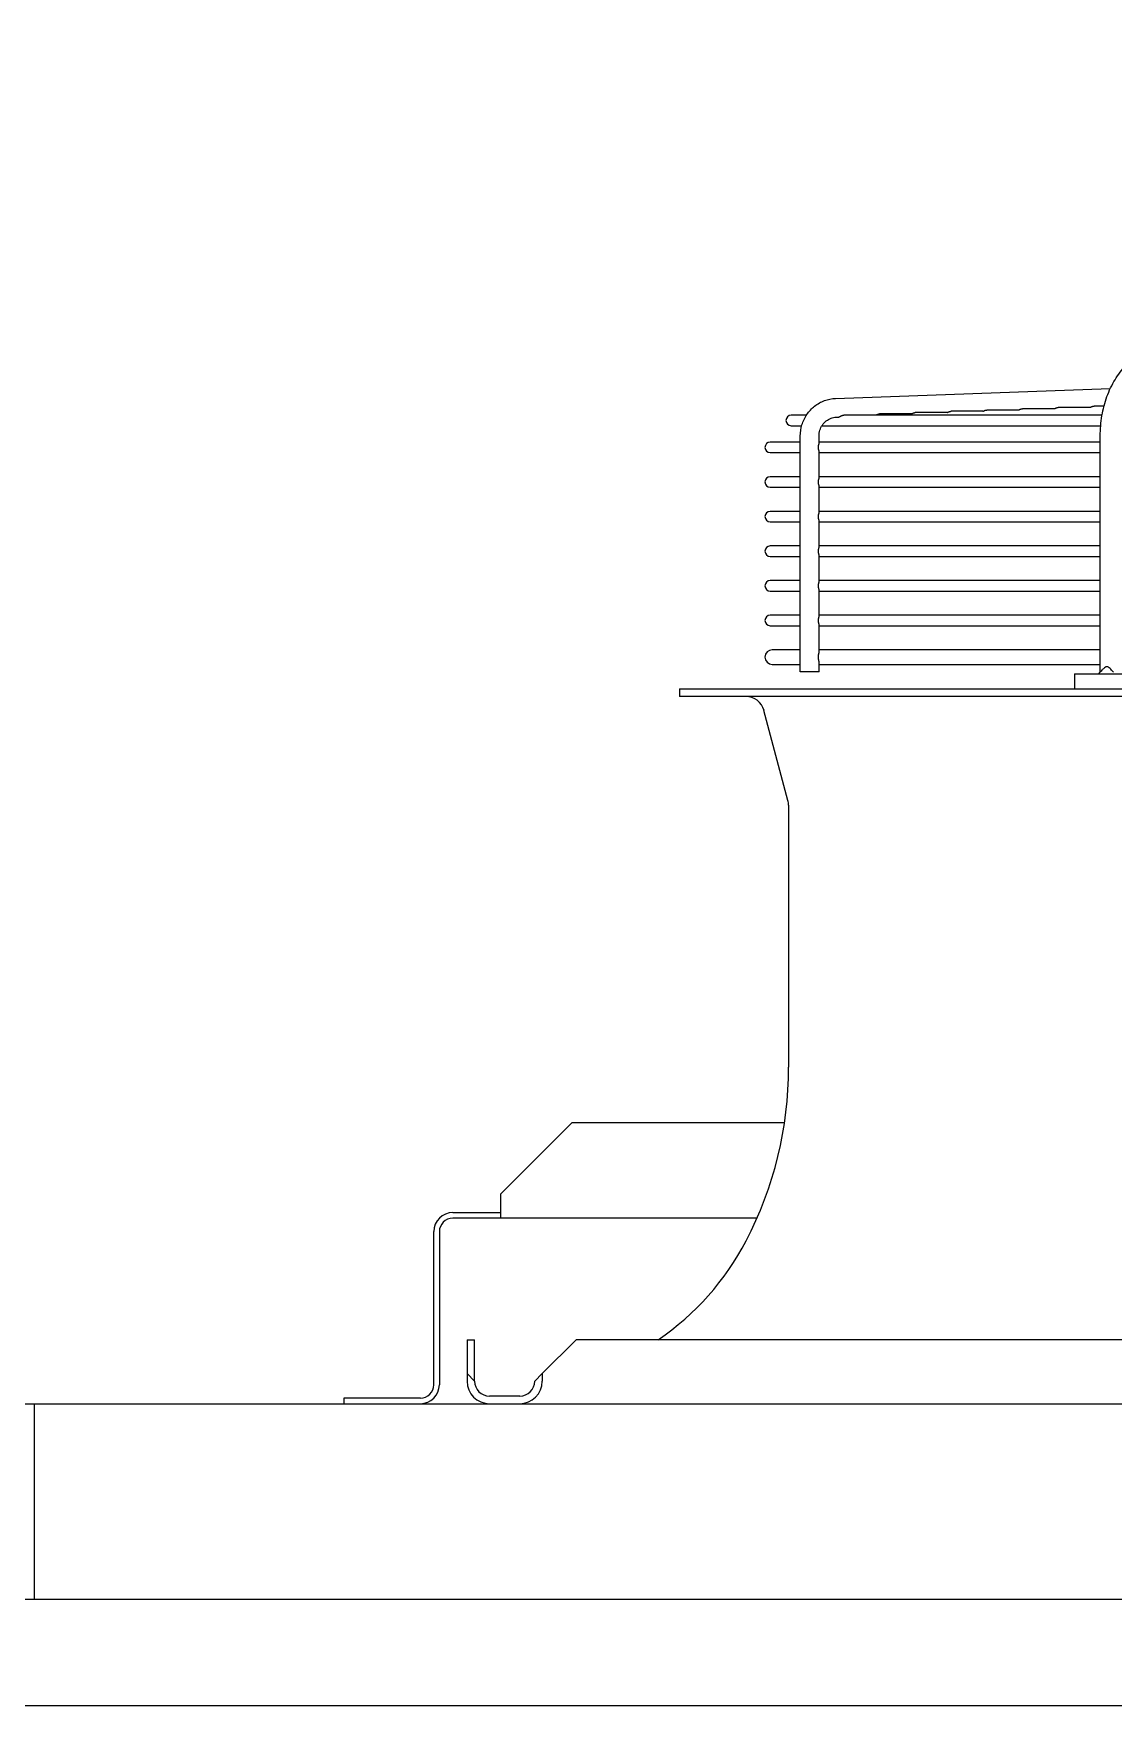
# Model space of a CAD drawing. Header units: millimetres. Extents: x 16950 to 32328, y 19251 to 29476.
# Drawn here: x 17299.05 to 17310.36, y 19593.38 to 19610.88 of the extents above; entities that cross this region are included whole.
import ezdxf

# ---------------------------------------------------------------- set-up
doc = ezdxf.new("R2010")
doc.units = ezdxf.units.MM
doc.header["$LTSCALE"] = 5
doc.layers.add('UNIT', color=6, linetype='Continuous')
doc.styles.add('SUBMITTAL', font='romans.shx', dxfattribs={"width": 0.75})
doc.dimstyles.new('SUBMITTAL', dxfattribs={"dimtxt": 0.09375, "dimasz": 0.09375, "dimexe": 0.03125, "dimexo": 0.0625, "dimgap": 0.0625, "dimtad": 0, "dimdec": 4, "dimzin": 4, "dimdsep": 46, "dimlunit": 4, "dimtxsty": 'SUBMITTAL', "dimcen": 0.09375, "dimclre": 6, "dimadec": 0, "dimazin": 0, "dimtfac": 1, "dimtdec": 0, "dimtofl": 0, "dimtmove": 0, "dimatfit": 3, "dimfxl": 0, "dimfrac": 2, "dimtolj": 1, "dimtzin": 4, "dimarcsym": 0})

msp = doc.modelspace()

# ---------------------------------------------------------------- linework, layer by layer
at = {"layer": 'UNIT'}
for p, q in [((17307.451, 19607.0623), (17310.3262, 19607.1663)), ((17310.1152, 19606.9679), (17309.7818, 19606.9679)), ((17310.2603, 19606.9814), (17310.156, 19606.9814)), ((17307.1451, 19606.8869), (17306.9865, 19606.8869)), ((17307.4581, 19606.8656), (17307.4803, 19606.8664)), ((17310.2398, 19606.8869), (17307.5367, 19606.8869)), ((17308.2443, 19606.9004), (17307.9109, 19606.9004)), ((17308.6185, 19606.9139), (17308.2851, 19606.9139)), ((17308.9927, 19606.9274), (17308.6593, 19606.9274)), ((17309.3669, 19606.9409), (17309.0335, 19606.9409)), ((17309.7411, 19606.9544), (17309.4076, 19606.9544)), ((17306.9865, 19606.7767), (17307.0955, 19606.7767)), ((17307.0808, 19604.1995), (17307.0808, 19606.6689)), ((17307.2777, 19606.589), (17307.2777, 19606.6689)), ((17307.3082, 19606.7767), (17310.2255, 19606.7767)), ((17310.2209, 19604.1995), (17310.2209, 19606.6689)), ((17307.0808, 19606.605), (17306.7661, 19606.605)), ((17306.7661, 19606.4948), (17307.0808, 19606.4948)), ((17310.2209, 19606.605), (17307.2777, 19606.605)), ((17307.2777, 19606.2268), (17307.2777, 19606.5107)), ((17307.2777, 19606.4948), (17310.2209, 19606.4948)), ((17307.0808, 19606.2428), (17306.7661, 19606.2428)), ((17306.7661, 19606.1326), (17307.0808, 19606.1326)), ((17310.2209, 19606.2428), (17307.2777, 19606.2428)), ((17307.2777, 19605.8646), (17307.2777, 19606.1485)), ((17307.2777, 19606.1326), (17310.2209, 19606.1326)), ((17307.0808, 19605.8806), (17306.7661, 19605.8806)), ((17306.7661, 19605.7704), (17307.0808, 19605.7704)), ((17310.2209, 19605.8806), (17307.2777, 19605.8806)), ((17307.2777, 19605.5024), (17307.2777, 19605.7863)), ((17307.2777, 19605.7704), (17310.2209, 19605.7704)), ((17307.0808, 19605.5184), (17306.7661, 19605.5184)), ((17306.7661, 19605.4081), (17307.0808, 19605.4081)), ((17310.2209, 19605.5184), (17307.2777, 19605.5184)), ((17307.2777, 19605.1402), (17307.2777, 19605.4241)), ((17307.2777, 19605.4081), (17310.2209, 19605.4081)), ((17307.0808, 19605.1562), (17306.7661, 19605.1562)), ((17306.7661, 19605.0459), (17307.0808, 19605.0459)), ((17310.2209, 19605.1562), (17307.2777, 19605.1562)), ((17307.2777, 19604.778), (17307.2777, 19605.0619)), ((17307.2777, 19605.0459), (17310.2209, 19605.0459)), ((17307.0808, 19604.794), (17306.7661, 19604.794)), ((17306.7661, 19604.6837), (17307.0808, 19604.6837)), ((17310.2209, 19604.794), (17307.2777, 19604.794)), ((17307.2777, 19604.4023), (17307.2777, 19604.6997)), ((17307.2777, 19604.6837), (17310.2209, 19604.6837)), ((17307.0808, 19604.4318), (17306.7877, 19604.4318)), ((17310.2209, 19604.4318), (17307.2777, 19604.4318)), ((17306.7877, 19604.2782), (17307.0808, 19604.2782)), ((17307.2777, 19604.1995), (17307.0808, 19604.1995)), ((17307.2777, 19604.1995), (17307.2777, 19604.3077)), ((17307.2777, 19604.2782), (17310.2209, 19604.2782)), ((17309.951, 19604.1798), (17312.1782, 19604.1798)), ((17309.951, 19604.1798), (17309.951, 19604.0223)), ((17305.8172, 19604.0223), (17339.5574, 19604.0223)), ((17305.8172, 19604.0223), (17305.8172, 19603.9436)), ((17339.5574, 19603.9436), (17305.8172, 19603.9436)), ((17306.9523, 19602.8558), (17306.7012, 19603.7974)), ((17306.959, 19602.8051), (17306.959, 19600.0641)), ((17303.9443, 19598.734), (17304.6943, 19599.484)), ((17304.6943, 19599.484), (17306.916, 19599.484)), ((17303.9443, 19598.734), (17303.9443, 19598.484)), ((17303.4443, 19598.542), (17303.9443, 19598.542)), ((17306.628, 19598.484), (17303.4443, 19598.484)), ((17303.2453, 19596.741), (17303.2453, 19598.343)), ((17303.3033, 19598.343), (17303.3033, 19596.741)), ((17303.5928, 19597.2113), (17303.6716, 19597.2113)), ((17303.5928, 19597.2113), (17303.5928, 19596.7782)), ((17303.6716, 19596.7782), (17303.6716, 19597.2113)), ((17304.3802, 19596.857), (17304.7346, 19597.2113)), ((17340.6401, 19597.2113), (17304.7346, 19597.2113)), ((17303.5928, 19596.857), (17303.6716, 19596.7782)), ((17304.3802, 19596.857), (17304.3015, 19596.7782)), ((17304.3802, 19596.857), (17304.3802, 19596.7782)), ((17251.8123, 19596.542), (17393.5423, 19596.542)), ((17299.0623, 19596.542), (17299.0623, 19594.4924)), ((17303.1043, 19596.6), (17302.3033, 19596.6)), ((17302.3033, 19596.6), (17302.3033, 19596.542)), ((17304.144, 19596.6207), (17303.8291, 19596.6207)), ((17393.5423, 19594.4924), (17251.8123, 19594.4924)), ((17256.0623, 19593.3829), (17389.3064, 19593.3829))]:
    msp.add_line(p, q, dxfattribs=at)
for centre, radius, start, end in [((17306.9865, 19606.8318), 0.0551, 90, 270), ((17306.7661, 19606.5499), 0.0551, 90, 270), ((17306.7661, 19606.1877), 0.0551, 90, 270), ((17306.7661, 19605.8255), 0.0551, 90, 270), ((17306.7661, 19605.4633), 0.0551, 90, 270), ((17306.7661, 19605.1011), 0.0551, 90, 270), ((17306.7661, 19604.7389), 0.0551, 90, 270), ((17306.7877, 19604.355), 0.0768, 90, 270), ((17306.511, 19603.7467), 0.1969, 14.93142, 90), ((17306.7621, 19602.8051), 0.1969, 0, 14.93142), ((17303.022, 19600.0641), 3.937, 332.49816, 0), ((17303.4443, 19598.343), 0.199, 90, 180), ((17303.4443, 19598.343), 0.141, 90, 180), ((17303.9998, 19599.5551), 2.8346, 304.22448, 332.49816), ((17303.1043, 19596.741), 0.141, 270, 0), ((17303.1043, 19596.741), 0.199, 270, 0), ((17303.8291, 19596.7782), 0.2362, 180, 270), ((17303.8291, 19596.7782), 0.1575, 180, 270), ((17304.144, 19596.7782), 0.1575, 270, 0), ((17304.144, 19596.7782), 0.2362, 270, 0)]:
    msp.add_arc(centre, radius, start, end, dxfattribs=at)
for points, knots in [([(17310.2209, 19606.6689), (17310.2209, 19606.7044), (17310.2224, 19606.7403), (17310.2254, 19606.7757), (17310.2284, 19606.8112), (17310.2328, 19606.8461), (17310.2387, 19606.8808), (17310.2446, 19606.9154), (17310.252, 19606.9498), (17310.2608, 19606.9833), (17310.2695, 19607.0167), (17310.2796, 19607.0493), (17310.2911, 19607.081), (17310.3026, 19607.1128), (17310.3155, 19607.1438), (17310.3295, 19607.1734), (17310.3436, 19607.203), (17310.3588, 19607.2313), (17310.3752, 19607.2583), (17310.3916, 19607.2854), (17310.4093, 19607.3112), (17310.4278, 19607.3354), (17310.4464, 19607.3595), (17310.4659, 19607.382), (17310.4863, 19607.4029), (17310.5068, 19607.4237), (17310.5282, 19607.443), (17310.5502, 19607.4603), (17310.5723, 19607.4777), (17310.5949, 19607.4931), (17310.6183, 19607.5066), (17310.6416, 19607.5201), (17310.6656, 19607.5318), (17310.6899, 19607.5413), (17310.7142, 19607.5509), (17310.7387, 19607.5583), (17310.7637, 19607.5638), (17310.7886, 19607.5692), (17310.8139, 19607.5726), (17310.8391, 19607.5738)], [0, 0, 0, 0, 0.076921, 0.076921, 0.076921, 0.1538421, 0.1538421, 0.1538421, 0.2307631, 0.2307631, 0.2307631, 0.3076842, 0.3076842, 0.3076842, 0.3846052, 0.3846052, 0.3846052, 0.4615263, 0.4615263, 0.4615263, 0.5384473, 0.5384473, 0.5384473, 0.6153684, 0.6153684, 0.6153684, 0.6922894, 0.6922894, 0.6922894, 0.7692105, 0.7692105, 0.7692105, 0.8461315, 0.8461315, 0.8461315, 0.9230526, 0.9230526, 0.9230526, 1, 1, 1, 1]), ([(17307.0808, 19606.6689), (17307.0808, 19606.7088), (17307.0868, 19606.7488), (17307.1102, 19606.8252), (17307.1276, 19606.8616), (17307.1725, 19606.9274), (17307.2, 19606.9569), (17307.2625, 19607.006), (17307.2975, 19607.0256), (17307.372, 19607.0531), (17307.4114, 19607.0609), (17307.451, 19607.0623)], [1.5707963, 1.5707963, 1.5707963, 1.5707963, 1.8779743, 1.8779743, 2.1851522, 2.1851522, 2.4923302, 2.4923302, 2.7995081, 2.7995081, 3.1066861, 3.1066861, 3.1066861, 3.1066861]), ([(17309.7411, 19606.9544), (17309.7417, 19606.9548), (17309.7424, 19606.9552), (17309.7431, 19606.9556), (17309.744, 19606.9561), (17309.745, 19606.9566), (17309.7459, 19606.9571), (17309.7468, 19606.9576), (17309.7478, 19606.9581), (17309.7487, 19606.9586), (17309.7497, 19606.9591), (17309.7507, 19606.9596), (17309.7516, 19606.9601), (17309.7526, 19606.9605), (17309.7536, 19606.961), (17309.7546, 19606.9614), (17309.7556, 19606.9619), (17309.7566, 19606.9623), (17309.7575, 19606.9627), (17309.7585, 19606.9631), (17309.7595, 19606.9635), (17309.7605, 19606.9639), (17309.7615, 19606.9642), (17309.7625, 19606.9646), (17309.7636, 19606.9649), (17309.7646, 19606.9652), (17309.7656, 19606.9655), (17309.7666, 19606.9658), (17309.7676, 19606.966), (17309.7686, 19606.9663), (17309.7696, 19606.9665), (17309.7706, 19606.9667), (17309.7716, 19606.9669), (17309.7726, 19606.9671), (17309.7736, 19606.9673), (17309.7746, 19606.9674), (17309.7756, 19606.9675), (17309.7766, 19606.9677), (17309.7776, 19606.9677), (17309.7785, 19606.9678), (17309.7795, 19606.9679), (17309.7805, 19606.9679), (17309.7814, 19606.9679), (17309.7816, 19606.9679), (17309.7817, 19606.9679), (17309.7818, 19606.9679)], [0.17654387, 0.17654387, 0.17654387, 0.17654387, 0.19512195, 0.19512195, 0.19512195, 0.2195122, 0.2195122, 0.2195122, 0.24390244, 0.24390244, 0.24390244, 0.26829268, 0.26829268, 0.26829268, 0.29268293, 0.29268293, 0.29268293, 0.31707317, 0.31707317, 0.31707317, 0.34146341, 0.34146341, 0.34146341, 0.36585366, 0.36585366, 0.36585366, 0.3902439, 0.3902439, 0.3902439, 0.41463415, 0.41463415, 0.41463415, 0.43902439, 0.43902439, 0.43902439, 0.46341463, 0.46341463, 0.46341463, 0.48780488, 0.48780488, 0.48780488, 0.51219512, 0.51219512, 0.51219512, 0.51558176, 0.51558176, 0.51558176, 0.51558176]), ([(17310.1152, 19606.9679), (17310.1159, 19606.9683), (17310.1166, 19606.9687), (17310.1173, 19606.9691), (17310.1183, 19606.9696), (17310.1192, 19606.9701), (17310.1201, 19606.9706), (17310.1211, 19606.9711), (17310.122, 19606.9716), (17310.123, 19606.9721), (17310.1239, 19606.9726), (17310.1249, 19606.9731), (17310.1259, 19606.9736), (17310.1268, 19606.9741), (17310.1278, 19606.9745), (17310.1288, 19606.975), (17310.1298, 19606.9754), (17310.1308, 19606.9758), (17310.1318, 19606.9762), (17310.1328, 19606.9766), (17310.1337, 19606.977), (17310.1348, 19606.9774), (17310.1358, 19606.9777), (17310.1368, 19606.9781), (17310.1378, 19606.9784), (17310.1388, 19606.9787), (17310.1398, 19606.979), (17310.1408, 19606.9793), (17310.1418, 19606.9795), (17310.1428, 19606.9798), (17310.1438, 19606.98), (17310.1448, 19606.9802), (17310.1458, 19606.9804), (17310.1468, 19606.9806), (17310.1478, 19606.9808), (17310.1488, 19606.9809), (17310.1498, 19606.981), (17310.1508, 19606.9811), (17310.1518, 19606.9812), (17310.1527, 19606.9813), (17310.1537, 19606.9814), (17310.1547, 19606.9814), (17310.1556, 19606.9814), (17310.1558, 19606.9814), (17310.1559, 19606.9814), (17310.156, 19606.9814)], [0.1761954, 0.1761954, 0.1761954, 0.1761954, 0.19512195, 0.19512195, 0.19512195, 0.2195122, 0.2195122, 0.2195122, 0.24390244, 0.24390244, 0.24390244, 0.26829268, 0.26829268, 0.26829268, 0.29268293, 0.29268293, 0.29268293, 0.31707317, 0.31707317, 0.31707317, 0.34146341, 0.34146341, 0.34146341, 0.36585366, 0.36585366, 0.36585366, 0.3902439, 0.3902439, 0.3902439, 0.41463415, 0.41463415, 0.41463415, 0.43902439, 0.43902439, 0.43902439, 0.46341463, 0.46341463, 0.46341463, 0.48780488, 0.48780488, 0.48780488, 0.51219512, 0.51219512, 0.51219512, 0.51559553, 0.51559553, 0.51559553, 0.51559553]), ([(17307.2777, 19606.6689), (17307.2777, 19606.6894), (17307.2808, 19606.7098), (17307.2927, 19606.7488), (17307.3015, 19606.7672), (17307.324, 19606.8001), (17307.3376, 19606.8147), (17307.3681, 19606.8387), (17307.385, 19606.8481), (17307.4206, 19606.8612), (17307.4393, 19606.8649), (17307.4581, 19606.8656)], [1.5707963, 1.5707963, 1.5707963, 1.5707963, 1.8779743, 1.8779743, 2.1851522, 2.1851522, 2.4923302, 2.4923302, 2.7995081, 2.7995081, 3.1066861, 3.1066861, 3.1066861, 3.1066861]), ([(17307.4803, 19606.8664), (17307.4805, 19606.8664), (17307.4806, 19606.8664), (17307.4808, 19606.8664), (17307.4811, 19606.8665), (17307.4813, 19606.8665), (17307.4816, 19606.8666), (17307.4822, 19606.8667), (17307.4828, 19606.8668), (17307.4834, 19606.867), (17307.4841, 19606.8672), (17307.4847, 19606.8675), (17307.4854, 19606.8678), (17307.4861, 19606.8681), (17307.4869, 19606.8684), (17307.4876, 19606.8688), (17307.4884, 19606.8692), (17307.4892, 19606.8696), (17307.49, 19606.8701), (17307.4908, 19606.8705), (17307.4916, 19606.871), (17307.4925, 19606.8715), (17307.4933, 19606.8719), (17307.4942, 19606.8724), (17307.4951, 19606.8729), (17307.496, 19606.8735), (17307.4969, 19606.874), (17307.4978, 19606.8745), (17307.4987, 19606.875), (17307.4997, 19606.8755), (17307.5006, 19606.876), (17307.5015, 19606.8766), (17307.5025, 19606.8771), (17307.5035, 19606.8776), (17307.5044, 19606.8781), (17307.5054, 19606.8786), (17307.5064, 19606.879), (17307.5073, 19606.8795), (17307.5083, 19606.88), (17307.5093, 19606.8804), (17307.5103, 19606.8809), (17307.5113, 19606.8813), (17307.5123, 19606.8817), (17307.5133, 19606.8821), (17307.5143, 19606.8825), (17307.5153, 19606.8829), (17307.5163, 19606.8832), (17307.5173, 19606.8836), (17307.5183, 19606.8839), (17307.5193, 19606.8842), (17307.5203, 19606.8845), (17307.5214, 19606.8848), (17307.5224, 19606.8851), (17307.5234, 19606.8853), (17307.5244, 19606.8855), (17307.5254, 19606.8858), (17307.5264, 19606.886), (17307.5274, 19606.8861), (17307.5284, 19606.8863), (17307.5294, 19606.8864), (17307.5304, 19606.8866), (17307.5314, 19606.8867), (17307.5324, 19606.8868), (17307.5334, 19606.8868), (17307.5344, 19606.8869), (17307.5353, 19606.8869), (17307.5363, 19606.8869), (17307.5364, 19606.8869), (17307.5366, 19606.8869), (17307.5367, 19606.8869)], [0.00401292, 0.00401292, 0.00401292, 0.00401292, 0.01219512, 0.01219512, 0.01219512, 0.02439024, 0.02439024, 0.02439024, 0.04878049, 0.04878049, 0.04878049, 0.07317073, 0.07317073, 0.07317073, 0.09756098, 0.09756098, 0.09756098, 0.12195122, 0.12195122, 0.12195122, 0.14634146, 0.14634146, 0.14634146, 0.17073171, 0.17073171, 0.17073171, 0.19512195, 0.19512195, 0.19512195, 0.2195122, 0.2195122, 0.2195122, 0.24390244, 0.24390244, 0.24390244, 0.26829268, 0.26829268, 0.26829268, 0.29268293, 0.29268293, 0.29268293, 0.31707317, 0.31707317, 0.31707317, 0.34146341, 0.34146341, 0.34146341, 0.36585366, 0.36585366, 0.36585366, 0.3902439, 0.3902439, 0.3902439, 0.41463415, 0.41463415, 0.41463415, 0.43902439, 0.43902439, 0.43902439, 0.46341463, 0.46341463, 0.46341463, 0.48780488, 0.48780488, 0.48780488, 0.51219512, 0.51219512, 0.51219512, 0.51549915, 0.51549915, 0.51549915, 0.51549915]), ([(17307.8702, 19606.8869), (17307.8708, 19606.8873), (17307.8714, 19606.8876), (17307.872, 19606.888), (17307.8729, 19606.8885), (17307.8739, 19606.889), (17307.8748, 19606.8896), (17307.8758, 19606.8901), (17307.8767, 19606.8906), (17307.8777, 19606.8911), (17307.8786, 19606.8916), (17307.8796, 19606.8921), (17307.8806, 19606.8925), (17307.8815, 19606.893), (17307.8825, 19606.8935), (17307.8835, 19606.8939), (17307.8845, 19606.8944), (17307.8855, 19606.8948), (17307.8865, 19606.8952), (17307.8875, 19606.8956), (17307.8885, 19606.896), (17307.8895, 19606.8964), (17307.8905, 19606.8967), (17307.8915, 19606.8971), (17307.8925, 19606.8974), (17307.8935, 19606.8977), (17307.8945, 19606.898), (17307.8956, 19606.8983), (17307.8966, 19606.8986), (17307.8976, 19606.8988), (17307.8986, 19606.899), (17307.8996, 19606.8993), (17307.9006, 19606.8995), (17307.9016, 19606.8996), (17307.9026, 19606.8998), (17307.9036, 19606.8999), (17307.9046, 19606.9001), (17307.9056, 19606.9002), (17307.9066, 19606.9003), (17307.9076, 19606.9003), (17307.9085, 19606.9004), (17307.9095, 19606.9004), (17307.9105, 19606.9004), (17307.9106, 19606.9004), (17307.9107, 19606.9004), (17307.9109, 19606.9004)], [0.1782737, 0.1782737, 0.1782737, 0.1782737, 0.19512195, 0.19512195, 0.19512195, 0.2195122, 0.2195122, 0.2195122, 0.24390244, 0.24390244, 0.24390244, 0.26829268, 0.26829268, 0.26829268, 0.29268293, 0.29268293, 0.29268293, 0.31707317, 0.31707317, 0.31707317, 0.34146341, 0.34146341, 0.34146341, 0.36585366, 0.36585366, 0.36585366, 0.3902439, 0.3902439, 0.3902439, 0.41463415, 0.41463415, 0.41463415, 0.43902439, 0.43902439, 0.43902439, 0.46341463, 0.46341463, 0.46341463, 0.48780488, 0.48780488, 0.48780488, 0.51219512, 0.51219512, 0.51219512, 0.5155129, 0.5155129, 0.5155129, 0.5155129]), ([(17308.2443, 19606.9004), (17308.245, 19606.9008), (17308.2456, 19606.9012), (17308.2462, 19606.9015), (17308.2472, 19606.902), (17308.2481, 19606.9026), (17308.249, 19606.9031), (17308.25, 19606.9036), (17308.2509, 19606.9041), (17308.2519, 19606.9046), (17308.2528, 19606.9051), (17308.2538, 19606.9056), (17308.2548, 19606.906), (17308.2558, 19606.9065), (17308.2567, 19606.907), (17308.2577, 19606.9074), (17308.2587, 19606.9079), (17308.2597, 19606.9083), (17308.2607, 19606.9087), (17308.2617, 19606.9091), (17308.2627, 19606.9095), (17308.2637, 19606.9099), (17308.2647, 19606.9102), (17308.2657, 19606.9106), (17308.2667, 19606.9109), (17308.2677, 19606.9112), (17308.2687, 19606.9115), (17308.2698, 19606.9118), (17308.2708, 19606.9121), (17308.2718, 19606.9123), (17308.2728, 19606.9125), (17308.2738, 19606.9128), (17308.2748, 19606.9129), (17308.2758, 19606.9131), (17308.2768, 19606.9133), (17308.2778, 19606.9134), (17308.2788, 19606.9136), (17308.2798, 19606.9137), (17308.2808, 19606.9138), (17308.2818, 19606.9138), (17308.2827, 19606.9139), (17308.2837, 19606.9139), (17308.2847, 19606.9139), (17308.2848, 19606.9139), (17308.2849, 19606.9139), (17308.2851, 19606.9139)], [0.17792949, 0.17792949, 0.17792949, 0.17792949, 0.19512195, 0.19512195, 0.19512195, 0.2195122, 0.2195122, 0.2195122, 0.24390244, 0.24390244, 0.24390244, 0.26829268, 0.26829268, 0.26829268, 0.29268293, 0.29268293, 0.29268293, 0.31707317, 0.31707317, 0.31707317, 0.34146341, 0.34146341, 0.34146341, 0.36585366, 0.36585366, 0.36585366, 0.3902439, 0.3902439, 0.3902439, 0.41463415, 0.41463415, 0.41463415, 0.43902439, 0.43902439, 0.43902439, 0.46341463, 0.46341463, 0.46341463, 0.48780488, 0.48780488, 0.48780488, 0.51219512, 0.51219512, 0.51219512, 0.51552666, 0.51552666, 0.51552666, 0.51552666]), ([(17308.6185, 19606.9139), (17308.6192, 19606.9143), (17308.6198, 19606.9147), (17308.6205, 19606.915), (17308.6214, 19606.9156), (17308.6223, 19606.9161), (17308.6233, 19606.9166), (17308.6242, 19606.9171), (17308.6251, 19606.9176), (17308.6261, 19606.9181), (17308.6271, 19606.9186), (17308.628, 19606.9191), (17308.629, 19606.9196), (17308.63, 19606.92), (17308.631, 19606.9205), (17308.6319, 19606.9209), (17308.6329, 19606.9214), (17308.6339, 19606.9218), (17308.6349, 19606.9222), (17308.6359, 19606.9226), (17308.6369, 19606.923), (17308.6379, 19606.9234), (17308.6389, 19606.9237), (17308.6399, 19606.9241), (17308.6409, 19606.9244), (17308.6419, 19606.9247), (17308.643, 19606.925), (17308.644, 19606.9253), (17308.645, 19606.9256), (17308.646, 19606.9258), (17308.647, 19606.926), (17308.648, 19606.9262), (17308.649, 19606.9264), (17308.65, 19606.9266), (17308.651, 19606.9268), (17308.652, 19606.9269), (17308.653, 19606.927), (17308.654, 19606.9272), (17308.655, 19606.9273), (17308.656, 19606.9273), (17308.6569, 19606.9274), (17308.6579, 19606.9274), (17308.6589, 19606.9274), (17308.659, 19606.9274), (17308.6591, 19606.9274), (17308.6593, 19606.9274)], [0.17758438, 0.17758438, 0.17758438, 0.17758438, 0.19512195, 0.19512195, 0.19512195, 0.2195122, 0.2195122, 0.2195122, 0.24390244, 0.24390244, 0.24390244, 0.26829268, 0.26829268, 0.26829268, 0.29268293, 0.29268293, 0.29268293, 0.31707317, 0.31707317, 0.31707317, 0.34146341, 0.34146341, 0.34146341, 0.36585366, 0.36585366, 0.36585366, 0.3902439, 0.3902439, 0.3902439, 0.41463415, 0.41463415, 0.41463415, 0.43902439, 0.43902439, 0.43902439, 0.46341463, 0.46341463, 0.46341463, 0.48780488, 0.48780488, 0.48780488, 0.51219512, 0.51219512, 0.51219512, 0.51554043, 0.51554043, 0.51554043, 0.51554043]), ([(17308.9927, 19606.9274), (17308.9933, 19606.9278), (17308.994, 19606.9282), (17308.9947, 19606.9286), (17308.9956, 19606.9291), (17308.9965, 19606.9296), (17308.9975, 19606.9301), (17308.9984, 19606.9306), (17308.9994, 19606.9311), (17309.0003, 19606.9316), (17309.0013, 19606.9321), (17309.0022, 19606.9326), (17309.0032, 19606.9331), (17309.0042, 19606.9335), (17309.0052, 19606.934), (17309.0062, 19606.9344), (17309.0071, 19606.9349), (17309.0081, 19606.9353), (17309.0091, 19606.9357), (17309.0101, 19606.9361), (17309.0111, 19606.9365), (17309.0121, 19606.9369), (17309.0131, 19606.9372), (17309.0141, 19606.9376), (17309.0151, 19606.9379), (17309.0162, 19606.9382), (17309.0172, 19606.9385), (17309.0182, 19606.9388), (17309.0192, 19606.9391), (17309.0202, 19606.9393), (17309.0212, 19606.9395), (17309.0222, 19606.9397), (17309.0232, 19606.9399), (17309.0242, 19606.9401), (17309.0252, 19606.9403), (17309.0262, 19606.9404), (17309.0272, 19606.9405), (17309.0282, 19606.9407), (17309.0292, 19606.9407), (17309.0301, 19606.9408), (17309.0311, 19606.9409), (17309.0321, 19606.9409), (17309.0331, 19606.9409), (17309.0332, 19606.9409), (17309.0333, 19606.9409), (17309.0335, 19606.9409)], [0.17723839, 0.17723839, 0.17723839, 0.17723839, 0.19512195, 0.19512195, 0.19512195, 0.2195122, 0.2195122, 0.2195122, 0.24390244, 0.24390244, 0.24390244, 0.26829268, 0.26829268, 0.26829268, 0.29268293, 0.29268293, 0.29268293, 0.31707317, 0.31707317, 0.31707317, 0.34146341, 0.34146341, 0.34146341, 0.36585366, 0.36585366, 0.36585366, 0.3902439, 0.3902439, 0.3902439, 0.41463415, 0.41463415, 0.41463415, 0.43902439, 0.43902439, 0.43902439, 0.46341463, 0.46341463, 0.46341463, 0.48780488, 0.48780488, 0.48780488, 0.51219512, 0.51219512, 0.51219512, 0.5155542, 0.5155542, 0.5155542, 0.5155542]), ([(17309.3669, 19606.9409), (17309.3675, 19606.9413), (17309.3682, 19606.9417), (17309.3689, 19606.9421), (17309.3698, 19606.9426), (17309.3707, 19606.9431), (17309.3717, 19606.9436), (17309.3726, 19606.9441), (17309.3736, 19606.9446), (17309.3745, 19606.9451), (17309.3755, 19606.9456), (17309.3765, 19606.9461), (17309.3774, 19606.9466), (17309.3784, 19606.947), (17309.3794, 19606.9475), (17309.3804, 19606.9479), (17309.3814, 19606.9484), (17309.3823, 19606.9488), (17309.3833, 19606.9492), (17309.3843, 19606.9496), (17309.3853, 19606.95), (17309.3863, 19606.9504), (17309.3873, 19606.9507), (17309.3883, 19606.9511), (17309.3893, 19606.9514), (17309.3904, 19606.9517), (17309.3914, 19606.952), (17309.3924, 19606.9523), (17309.3934, 19606.9526), (17309.3944, 19606.9528), (17309.3954, 19606.953), (17309.3964, 19606.9532), (17309.3974, 19606.9534), (17309.3984, 19606.9536), (17309.3994, 19606.9538), (17309.4004, 19606.9539), (17309.4014, 19606.954), (17309.4024, 19606.9542), (17309.4034, 19606.9542), (17309.4043, 19606.9543), (17309.4053, 19606.9544), (17309.4063, 19606.9544), (17309.4072, 19606.9544), (17309.4074, 19606.9544), (17309.4075, 19606.9544), (17309.4076, 19606.9544)], [0.17689154, 0.17689154, 0.17689154, 0.17689154, 0.19512195, 0.19512195, 0.19512195, 0.2195122, 0.2195122, 0.2195122, 0.24390244, 0.24390244, 0.24390244, 0.26829268, 0.26829268, 0.26829268, 0.29268293, 0.29268293, 0.29268293, 0.31707317, 0.31707317, 0.31707317, 0.34146341, 0.34146341, 0.34146341, 0.36585366, 0.36585366, 0.36585366, 0.3902439, 0.3902439, 0.3902439, 0.41463415, 0.41463415, 0.41463415, 0.43902439, 0.43902439, 0.43902439, 0.46341463, 0.46341463, 0.46341463, 0.48780488, 0.48780488, 0.48780488, 0.51219512, 0.51219512, 0.51219512, 0.51556798, 0.51556798, 0.51556798, 0.51556798]), ([(17307.2707, 19606.5499), (17307.2707, 19606.5509), (17307.2707, 19606.5529), (17307.2709, 19606.5559), (17307.2711, 19606.5588), (17307.2714, 19606.5618), (17307.2719, 19606.5646), (17307.2724, 19606.5674), (17307.2729, 19606.5701), (17307.2736, 19606.5728), (17307.2742, 19606.5753), (17307.2749, 19606.5777), (17307.2756, 19606.58), (17307.2762, 19606.5821), (17307.2768, 19606.5841), (17307.2773, 19606.5859), (17307.2776, 19606.5875), (17307.2777, 19606.5885), (17307.2777, 19606.589), (17307.2777, 19606.589)], [0, 0, 0, 0, 0.04761905, 0.0952381, 0.14285714, 0.19047619, 0.23809524, 0.28571429, 0.33333333, 0.38095238, 0.42857143, 0.47619048, 0.52380952, 0.57142857, 0.61904762, 0.66666667, 0.71428571, 0.76190476, 0.76755733, 0.76755733, 0.76755733, 0.76755733]), ([(17307.2777, 19606.5107), (17307.2777, 19606.5108), (17307.2777, 19606.5113), (17307.2776, 19606.5122), (17307.2773, 19606.5138), (17307.2768, 19606.5156), (17307.2762, 19606.5176), (17307.2756, 19606.5198), (17307.2749, 19606.522), (17307.2742, 19606.5245), (17307.2736, 19606.527), (17307.2729, 19606.5296), (17307.2724, 19606.5323), (17307.2719, 19606.5351), (17307.2714, 19606.538), (17307.2711, 19606.5409), (17307.2709, 19606.5439), (17307.2707, 19606.5469), (17307.2707, 19606.5489), (17307.2707, 19606.5499)], [0.23243408, 0.23243408, 0.23243408, 0.23243408, 0.23809524, 0.28571429, 0.33333333, 0.38095238, 0.42857143, 0.47619048, 0.52380952, 0.57142857, 0.61904762, 0.66666667, 0.71428571, 0.76190476, 0.80952381, 0.85714286, 0.9047619, 0.95238095, 1, 1, 1, 1]), ([(17307.2707, 19606.1877), (17307.2707, 19606.1887), (17307.2707, 19606.1907), (17307.2709, 19606.1937), (17307.2711, 19606.1966), (17307.2714, 19606.1995), (17307.2719, 19606.2024), (17307.2724, 19606.2052), (17307.2729, 19606.2079), (17307.2736, 19606.2106), (17307.2742, 19606.2131), (17307.2749, 19606.2155), (17307.2756, 19606.2178), (17307.2762, 19606.2199), (17307.2768, 19606.2219), (17307.2773, 19606.2237), (17307.2776, 19606.2253), (17307.2777, 19606.2263), (17307.2777, 19606.2268), (17307.2777, 19606.2268)], [0, 0, 0, 0, 0.04761905, 0.0952381, 0.14285714, 0.19047619, 0.23809524, 0.28571429, 0.33333333, 0.38095238, 0.42857143, 0.47619048, 0.52380952, 0.57142857, 0.61904762, 0.66666667, 0.71428571, 0.76190476, 0.76755733, 0.76755733, 0.76755733, 0.76755733]), ([(17307.2777, 19606.1485), (17307.2777, 19606.1486), (17307.2777, 19606.1491), (17307.2776, 19606.15), (17307.2773, 19606.1516), (17307.2768, 19606.1534), (17307.2762, 19606.1554), (17307.2756, 19606.1576), (17307.2749, 19606.1598), (17307.2742, 19606.1623), (17307.2736, 19606.1648), (17307.2729, 19606.1674), (17307.2724, 19606.1701), (17307.2719, 19606.1729), (17307.2714, 19606.1758), (17307.2711, 19606.1787), (17307.2709, 19606.1817), (17307.2707, 19606.1847), (17307.2707, 19606.1867), (17307.2707, 19606.1877)], [0.23243408, 0.23243408, 0.23243408, 0.23243408, 0.23809524, 0.28571429, 0.33333333, 0.38095238, 0.42857143, 0.47619048, 0.52380952, 0.57142857, 0.61904762, 0.66666667, 0.71428571, 0.76190476, 0.80952381, 0.85714286, 0.9047619, 0.95238095, 1, 1, 1, 1]), ([(17307.2707, 19605.8255), (17307.2707, 19605.8265), (17307.2707, 19605.8285), (17307.2709, 19605.8315), (17307.2711, 19605.8344), (17307.2714, 19605.8373), (17307.2719, 19605.8402), (17307.2724, 19605.843), (17307.2729, 19605.8457), (17307.2736, 19605.8484), (17307.2742, 19605.8509), (17307.2749, 19605.8533), (17307.2756, 19605.8556), (17307.2762, 19605.8577), (17307.2768, 19605.8597), (17307.2773, 19605.8615), (17307.2776, 19605.8631), (17307.2777, 19605.8641), (17307.2777, 19605.8646), (17307.2777, 19605.8646)], [0, 0, 0, 0, 0.04761905, 0.0952381, 0.14285714, 0.19047619, 0.23809524, 0.28571429, 0.33333333, 0.38095238, 0.42857143, 0.47619048, 0.52380952, 0.57142857, 0.61904762, 0.66666667, 0.71428571, 0.76190476, 0.76755733, 0.76755733, 0.76755733, 0.76755733]), ([(17307.2777, 19605.7863), (17307.2777, 19605.7864), (17307.2777, 19605.7868), (17307.2776, 19605.7878), (17307.2773, 19605.7894), (17307.2768, 19605.7912), (17307.2762, 19605.7932), (17307.2756, 19605.7954), (17307.2749, 19605.7976), (17307.2742, 19605.8), (17307.2736, 19605.8026), (17307.2729, 19605.8052), (17307.2724, 19605.8079), (17307.2719, 19605.8107), (17307.2714, 19605.8136), (17307.2711, 19605.8165), (17307.2709, 19605.8195), (17307.2707, 19605.8225), (17307.2707, 19605.8245), (17307.2707, 19605.8255)], [0.23243408, 0.23243408, 0.23243408, 0.23243408, 0.23809524, 0.28571429, 0.33333333, 0.38095238, 0.42857143, 0.47619048, 0.52380952, 0.57142857, 0.61904762, 0.66666667, 0.71428571, 0.76190476, 0.80952381, 0.85714286, 0.9047619, 0.95238095, 1, 1, 1, 1]), ([(17307.2707, 19605.4633), (17307.2707, 19605.4643), (17307.2707, 19605.4663), (17307.2709, 19605.4693), (17307.2711, 19605.4722), (17307.2714, 19605.4751), (17307.2719, 19605.478), (17307.2724, 19605.4808), (17307.2729, 19605.4835), (17307.2736, 19605.4862), (17307.2742, 19605.4887), (17307.2749, 19605.4911), (17307.2756, 19605.4934), (17307.2762, 19605.4955), (17307.2768, 19605.4975), (17307.2773, 19605.4993), (17307.2776, 19605.5009), (17307.2777, 19605.5019), (17307.2777, 19605.5024), (17307.2777, 19605.5024)], [0, 0, 0, 0, 0.04761905, 0.0952381, 0.14285714, 0.19047619, 0.23809524, 0.28571429, 0.33333333, 0.38095238, 0.42857143, 0.47619048, 0.52380952, 0.57142857, 0.61904762, 0.66666667, 0.71428571, 0.76190476, 0.76755733, 0.76755733, 0.76755733, 0.76755733]), ([(17307.2777, 19605.4241), (17307.2777, 19605.4242), (17307.2777, 19605.4246), (17307.2776, 19605.4256), (17307.2773, 19605.4272), (17307.2768, 19605.429), (17307.2762, 19605.431), (17307.2756, 19605.4331), (17307.2749, 19605.4354), (17307.2742, 19605.4378), (17307.2736, 19605.4404), (17307.2729, 19605.443), (17307.2724, 19605.4457), (17307.2719, 19605.4485), (17307.2714, 19605.4514), (17307.2711, 19605.4543), (17307.2709, 19605.4573), (17307.2707, 19605.4603), (17307.2707, 19605.4623), (17307.2707, 19605.4633)], [0.23243408, 0.23243408, 0.23243408, 0.23243408, 0.23809524, 0.28571429, 0.33333333, 0.38095238, 0.42857143, 0.47619048, 0.52380952, 0.57142857, 0.61904762, 0.66666667, 0.71428571, 0.76190476, 0.80952381, 0.85714286, 0.9047619, 0.95238095, 1, 1, 1, 1]), ([(17307.2707, 19605.1011), (17307.2707, 19605.1021), (17307.2707, 19605.1041), (17307.2709, 19605.1071), (17307.2711, 19605.11), (17307.2714, 19605.1129), (17307.2719, 19605.1158), (17307.2724, 19605.1186), (17307.2729, 19605.1213), (17307.2736, 19605.1239), (17307.2742, 19605.1265), (17307.2749, 19605.1289), (17307.2756, 19605.1312), (17307.2762, 19605.1333), (17307.2768, 19605.1353), (17307.2773, 19605.1371), (17307.2776, 19605.1387), (17307.2777, 19605.1397), (17307.2777, 19605.1402), (17307.2777, 19605.1402)], [0, 0, 0, 0, 0.04761905, 0.0952381, 0.14285714, 0.19047619, 0.23809524, 0.28571429, 0.33333333, 0.38095238, 0.42857143, 0.47619048, 0.52380952, 0.57142857, 0.61904762, 0.66666667, 0.71428571, 0.76190476, 0.76755733, 0.76755733, 0.76755733, 0.76755733]), ([(17307.2777, 19605.0619), (17307.2777, 19605.062), (17307.2777, 19605.0624), (17307.2776, 19605.0634), (17307.2773, 19605.065), (17307.2768, 19605.0668), (17307.2762, 19605.0688), (17307.2756, 19605.0709), (17307.2749, 19605.0732), (17307.2742, 19605.0756), (17307.2736, 19605.0782), (17307.2729, 19605.0808), (17307.2724, 19605.0835), (17307.2719, 19605.0863), (17307.2714, 19605.0892), (17307.2711, 19605.0921), (17307.2709, 19605.0951), (17307.2707, 19605.0981), (17307.2707, 19605.1001), (17307.2707, 19605.1011)], [0.23243408, 0.23243408, 0.23243408, 0.23243408, 0.23809524, 0.28571429, 0.33333333, 0.38095238, 0.42857143, 0.47619048, 0.52380952, 0.57142857, 0.61904762, 0.66666667, 0.71428571, 0.76190476, 0.80952381, 0.85714286, 0.9047619, 0.95238095, 1, 1, 1, 1]), ([(17307.2707, 19604.7389), (17307.2707, 19604.7399), (17307.2707, 19604.7419), (17307.2709, 19604.7448), (17307.2711, 19604.7478), (17307.2714, 19604.7507), (17307.2719, 19604.7536), (17307.2724, 19604.7564), (17307.2729, 19604.7591), (17307.2736, 19604.7617), (17307.2742, 19604.7643), (17307.2749, 19604.7667), (17307.2756, 19604.769), (17307.2762, 19604.7711), (17307.2768, 19604.7731), (17307.2773, 19604.7749), (17307.2776, 19604.7765), (17307.2777, 19604.7775), (17307.2777, 19604.7779), (17307.2777, 19604.778)], [0, 0, 0, 0, 0.04761905, 0.0952381, 0.14285714, 0.19047619, 0.23809524, 0.28571429, 0.33333333, 0.38095238, 0.42857143, 0.47619048, 0.52380952, 0.57142857, 0.61904762, 0.66666667, 0.71428571, 0.76190476, 0.76755733, 0.76755733, 0.76755733, 0.76755733]), ([(17307.2777, 19604.6997), (17307.2777, 19604.6998), (17307.2777, 19604.7002), (17307.2776, 19604.7012), (17307.2773, 19604.7028), (17307.2768, 19604.7046), (17307.2762, 19604.7066), (17307.2756, 19604.7087), (17307.2749, 19604.711), (17307.2742, 19604.7134), (17307.2736, 19604.716), (17307.2729, 19604.7186), (17307.2724, 19604.7213), (17307.2719, 19604.7241), (17307.2714, 19604.727), (17307.2711, 19604.7299), (17307.2709, 19604.7329), (17307.2707, 19604.7359), (17307.2707, 19604.7379), (17307.2707, 19604.7389)], [0.23243408, 0.23243408, 0.23243408, 0.23243408, 0.23809524, 0.28571429, 0.33333333, 0.38095238, 0.42857143, 0.47619048, 0.52380952, 0.57142857, 0.61904762, 0.66666667, 0.71428571, 0.76190476, 0.80952381, 0.85714286, 0.9047619, 0.95238095, 1, 1, 1, 1]), ([(17307.2707, 19604.355), (17307.2707, 19604.3563), (17307.2707, 19604.3589), (17307.2709, 19604.3628), (17307.2712, 19604.3666), (17307.2716, 19604.3703), (17307.2721, 19604.3739), (17307.2727, 19604.3775), (17307.2733, 19604.3808), (17307.274, 19604.3841), (17307.2746, 19604.3871), (17307.2753, 19604.39), (17307.276, 19604.3927), (17307.2766, 19604.3952), (17307.2771, 19604.3974), (17307.2774, 19604.3995), (17307.2777, 19604.4011), (17307.2777, 19604.402), (17307.2777, 19604.4023)], [0, 0, 0, 0, 0.04761905, 0.0952381, 0.14285714, 0.19047619, 0.23809524, 0.28571429, 0.33333333, 0.38095238, 0.42857143, 0.47619048, 0.52380952, 0.57142857, 0.61904762, 0.66666667, 0.71428571, 0.74720176, 0.74720176, 0.74720176, 0.74720176]), ([(17307.2777, 19604.3077), (17307.2777, 19604.308), (17307.2777, 19604.3089), (17307.2774, 19604.3105), (17307.2771, 19604.3126), (17307.2766, 19604.3148), (17307.276, 19604.3173), (17307.2753, 19604.32), (17307.2746, 19604.3229), (17307.274, 19604.3259), (17307.2733, 19604.3292), (17307.2727, 19604.3325), (17307.2721, 19604.336), (17307.2716, 19604.3397), (17307.2712, 19604.3434), (17307.2709, 19604.3472), (17307.2707, 19604.3511), (17307.2707, 19604.3537), (17307.2707, 19604.355)], [0.25278988, 0.25278988, 0.25278988, 0.25278988, 0.28571429, 0.33333333, 0.38095238, 0.42857143, 0.47619048, 0.52380952, 0.57142857, 0.61904762, 0.66666667, 0.71428571, 0.76190476, 0.80952381, 0.85714286, 0.9047619, 0.95238095, 1, 1, 1, 1]), ([(17310.3601, 19604.1961), (17310.3456, 19604.2137), (17310.3335, 19604.2275), (17310.317, 19604.2427), (17310.3114, 19604.247), (17310.303, 19604.2514), (17310.3001, 19604.2526), (17310.2949, 19604.2538), (17310.2927, 19604.2541), (17310.2883, 19604.2541), (17310.2861, 19604.2538), (17310.2809, 19604.2526), (17310.278, 19604.2514), (17310.2696, 19604.247), (17310.264, 19604.2427), (17310.2551, 19604.2345), (17310.252, 19604.2314), (17310.2487, 19604.228)], [-0.85353786, -0.85353786, -0.85353786, -0.85353786, -0.64697279, -0.64697279, -0.53019487, -0.53019487, -0.47055032, -0.47055032, -0.42676959, -0.42676959, -0.38298885, -0.38298885, -0.32334424, -0.32334424, -0.20656606, -0.20656606, -0.14841076, -0.14841076, -0.14841076, -0.14841076])]:
    msp.add_open_spline(points, degree=3, knots=knots, dxfattribs=at)
msp.add_open_spline([(17310.201, 19604.1798), (17310.2172, 19604.1956), (17310.2331, 19604.2117), (17310.2487, 19604.228)], degree=3, dxfattribs=at)

# ---------------------------------------------------------------- leaders
msp.add_leader([(17251.8755, 19600.7667), (17266.5401, 19614.8826), (17383.7891, 19614.8826)], dimstyle='SUBMITTAL', override={"dimscale": 36, "dimarcsym": 1}, dxfattribs=at)

doc.saveas('drawing.dxf')
